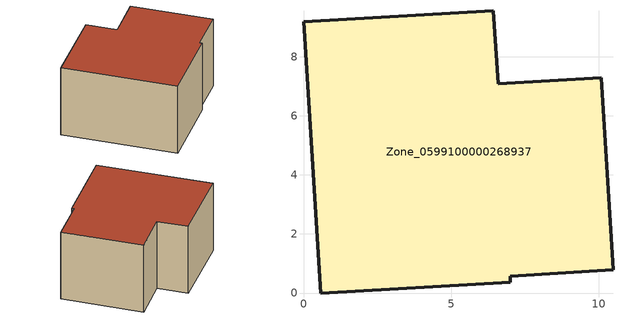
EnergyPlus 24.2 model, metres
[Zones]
Zone_0599100000268937
 floor ground (C_G): 6.59,7.08 10.09,7.29 10.48,0.78 7,0.57 7,0.37 0.59,0 0,9.19 6.43,9.55 z0
 wall outside (C_F): 0.59,0 7,0.37 7,0.57 10.48,0.78 10.09,7.29 6.59,7.08 6.43,9.55 0,9.19 0.59,0 z0:5.95
 roof outside (C_R): 10.09,7.29 6.59,7.08 6.43,9.55 0,9.19 0.59,0 7,0.37 7,0.57 10.48,0.78 z5.95
[BUILDING]
Pand.0599100000268937: North Axis=0; Terrain=City; Loads Convergence Tolerance Value=0.04; Temperature Convergence Tolerance Value=0.4; Solar Distribution=FullExterior; Maximum Number of Warmup Days=25; Minimum Number of Warmup Days=1
[Site:Location]
Rotterdam.The.Hague.AP_ZH_NLD Design_Conditions: Latitude=51.96; Longitude=4.45; Time Zone=1; Elevation=-4.5
[SITE:GROUNDTEMPERATURE:BUILDINGSURFACE]
18, 18, 18, 18, 18, 18, 18, 18, 18, 18, 18, 18
[MATERIAL] Thermal Absorptance=0.9; Solar Absorptance=0.7; Visible Absorptance=0.7
Name | Roughness | Thickness | Conductivity | Density | Specific Heat
G.TC.1946-1964 | MediumSmooth | 0.15 | 1 | 540 | 1210
F.TC.1946-1964 | Rough | 0.3 | 0.857143 | 1920 | 840
R.TC.1946-1964 | MediumRough | 0.2 | 0.235294 | 1500 | 1000
[CONSTRUCTION]
C_G: G.TC.1946-1964
C_F: F.TC.1946-1964
C_R: R.TC.1946-1964
[ZONE]
Zone_0599100000268937: Type=1; Multiplier=1; Ceiling Height=Autocalculate; Volume=Autocalculate; Floor Area=autocalculate; Part of Total Floor Area=Yes
[ZONEINFILTRATION:DESIGNFLOWRATE]
Infil_Zone_0599100000268937: Zone or ZoneList or Space or SpaceList=Zone_0599100000268937; Schedule=AlwaysOn; Design Flow Rate Calculation Method=Flow/Area; Flow Rate per Floor Area=0.003; Constant Term Coefficient=1; Temperature Term Coefficient=0; Velocity Term Coefficient=0; Velocity Squared Term Coefficient=0
[HVACTEMPLATE:ZONE:IDEALLOADSAIRSYSTEM]
Zone_0599100000268937: Maximum Heating Supply Air Temperature=50; Minimum Cooling Supply Air Temperature=13; Maximum Heating Supply Air Humidity Ratio=0.0156; Minimum Cooling Supply Air Humidity Ratio=0.0077; Heating Limit=NoLimit; Cooling Limit=NoLimit; Dehumidification Control Type=ConstantSensibleHeatRatio; Cooling Sensible Heat Ratio=0.7; Dehumidification Setpoint=60; Humidification Control Type=None; Humidification Setpoint=30; Outdoor Air Method=None; Outdoor Air Flow Rate per Person=0.00944; Outdoor Air Flow Rate per Zone Floor Area=0; Outdoor Air Flow Rate per Zone=0; Demand Controlled Ventilation Type=None; Outdoor Air Economizer Type=NoEconomizer; Heat Recovery Type=None; Sensible Heat Recovery Effectiveness=0.7; Latent Heat Recovery Effectiveness=0.65
[ZONECONTROL:THERMOSTAT]
ThermostatControl_Zone_0599100000268937: Zone or ZoneList=Zone_0599100000268937; Control Type Schedule=DualSetpointControlType; Control 1=Thermostat_Zone_0599100000268937; Temperature Difference Between Cutout And Setpoint=0
[THERMOSTATSETPOINT:DUALSETPOINT]
Thermostat_Zone_0599100000268937: Heating Setpoint Temperature Schedule=HeatingSetpoint_Zone_0599100000268937; Cooling Setpoint Temperature Schedule=CoolingSetpoint_Zone_0599100000268937
[SCHEDULE:COMPACT]
HeatingSetpoint_Zone_0599100000268937: Through: 12/31, For: AllDays, Until: 24:00, 21
CoolingSetpoint_Zone_0599100000268937: Through: 12/31, For: AllDays, Until: 24:00, 24
DualSetpointControlType: Through: 12/31, For: AllDays, Until: 24:00, 4
AlwaysOn: Through: 12/31, For: AllDays, Until: 24:00, 1
